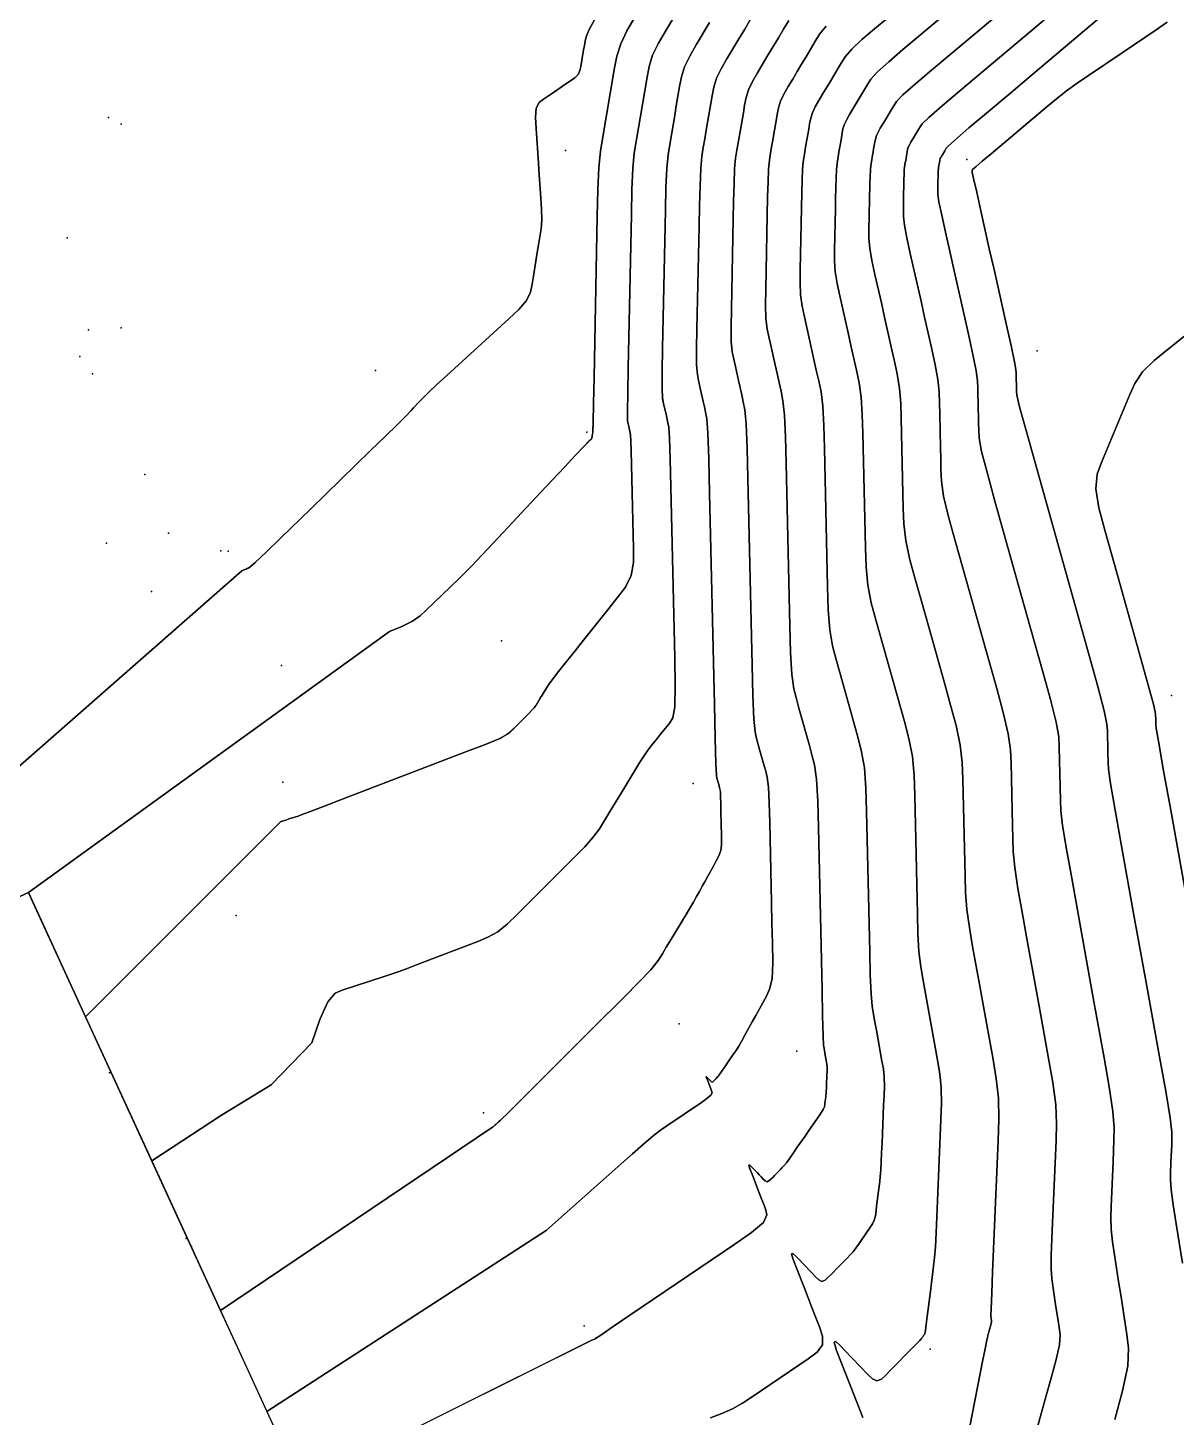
# Model space of a CAD drawing. Extents: x 4 to 139, y 4 to 137.
# Drawn here: x 32.77 to 51.58, y 50.38 to 73.13 of the extents above; entities that cross this region are included whole.
import ezdxf

# ---------------------------------------------------------------- set-up
doc = ezdxf.new("R2010")
doc.units = 0
for name, color, linetype in [('3D_PONTOS', 1, 'CONTINUOUS'), ('BOUNDARY', 7, 'CONTINUOUS'), ('TOPOGRAPHY', 7, 'CONTINUOUS')]:
    doc.layers.add(name, color=color, linetype=linetype)

msp = doc.modelspace()

# ---------------------------------------------------------------- linework, layer by layer
at = {"layer": '3D_PONTOS'}
for p in [(34.092, 71.662, 85.536), (34.296, 71.556, 85.578), (41.577, 71.122, 85.381), (48.15, 70.977, 79.475), (33.413, 69.695, 85.6), (33.762, 68.189, 85.77), (34.298, 68.217, 85.775), (49.305, 67.841, 79.131), (33.623, 67.75, 85.786), (33.828, 67.468, 85.771), (38.466, 67.523, 85.634), (41.925, 66.512, 84.983), (34.687, 65.816, 85.565), (35.072, 64.86, 85.626), (34.058, 64.696, 85.637), (35.929, 64.567, 85.581), (36.052, 64.565, 85.546), (34.794, 63.902, 85.643), (40.531, 63.097, 84.715), (36.925, 62.693, 84.982), (51.501, 62.198, 78.763), (36.945, 60.78, 84.567), (43.666, 60.758, 83.711), (36.184, 58.596, 84.253), (43.437, 56.822, 83.236), (45.367, 56.377, 82.703), (34.108, 56.02, 84.1), (40.231, 55.367, 83.517), (35.364, 53.308, 84.12), (35.449, 53.18, 84.094), (41.88, 51.88, 82.514), (47.551, 51.499, 81.38)]:
    msp.add_point(p, dxfattribs=at)
at = {"layer": 'BOUNDARY'}
msp.add_lwpolyline([(24.537, 31.059), (37.006, 38.812), (41.172, 40.72), (40.983, 41.132), (40.955, 41.193), (40.927, 41.255), (40.898, 41.316), (40.87, 41.378), (38.693, 46.112), (37.772, 48.117), (36.991, 49.814), (36.236, 51.456), (35.927, 52.129), (32.851, 58.818), (32.778, 58.976), (27.506, 56.552)], dxfattribs=at)
at = {"layer": 'TOPOGRAPHY'}
for points in [[(46.445, 50.378), (46.358, 50.6), (46.098, 51.267), (46.018, 51.477), (45.978, 51.611), (46.007, 51.62), (46.075, 51.554), (46.151, 51.476), (46.528, 51.082), (46.604, 51.01), (46.678, 50.976), (46.751, 51.005), (46.824, 51.072), (46.896, 51.145), (47.256, 51.512), (47.326, 51.583), (47.379, 51.638), (47.405, 51.666), (47.414, 51.679), (47.421, 51.688), (47.428, 51.698), (47.435, 51.708), (47.441, 51.718), (47.448, 51.728), (47.455, 51.738), (47.462, 51.753), (47.472, 51.8), (47.486, 51.9), (47.502, 52.032), (47.554, 52.443), (47.571, 52.58), (47.605, 52.855), (47.621, 52.998), (47.637, 53.172), (47.649, 53.401), (47.661, 53.661), (47.672, 53.927), (47.727, 55.258), (47.736, 55.522), (47.733, 55.774), (47.708, 56.006), (47.671, 56.226), (47.434, 57.534), (47.396, 57.757), (47.366, 58.006), (47.349, 58.299), (47.341, 58.62), (47.297, 60.568), (47.287, 60.891), (47.259, 61.202), (47.202, 61.493), (47.127, 61.772), (46.66, 63.438), (46.585, 63.717), (46.527, 64.005), (46.5, 64.307), (46.49, 64.618), (46.447, 66.494), (46.438, 66.802), (46.42, 67.082), (46.386, 67.317), (46.342, 67.525), (46.251, 67.932), (46.205, 68.135), (46.068, 68.745), (46.025, 68.947), (45.993, 69.14), (45.982, 69.319), (45.984, 69.489), (45.998, 70.166), (46.001, 70.335), (46.005, 70.504), (46.009, 70.669), (46.015, 70.81), (46.024, 70.909), (46.036, 70.984), (46.048, 71.055), (46.06, 71.126), (46.085, 71.267), (46.097, 71.338), (46.109, 71.409), (46.122, 71.48), (46.145, 71.554), (46.183, 71.633), (46.231, 71.714), (46.328, 71.878), (46.377, 71.96), (46.475, 72.123), (46.523, 72.205), (46.58, 72.292), (46.685, 72.409), (46.871, 72.577), (47.104, 72.776), (48.553, 73.996)], [(48.553, 73.996), (47.104, 72.776), (46.871, 72.577), (46.685, 72.409), (46.58, 72.292), (46.523, 72.205), (46.475, 72.123), (46.377, 71.96), (46.328, 71.878), (46.231, 71.714), (46.183, 71.633), (46.145, 71.554), (46.122, 71.48), (46.109, 71.409), (46.097, 71.338), (46.085, 71.267), (46.06, 71.126), (46.048, 71.055), (46.036, 70.984), (46.024, 70.909), (46.015, 70.81), (46.009, 70.669), (46.005, 70.504), (46.001, 70.335), (45.998, 70.166), (45.984, 69.489), (45.982, 69.319), (45.993, 69.14), (46.025, 68.947), (46.068, 68.745), (46.205, 68.135), (46.251, 67.932), (46.342, 67.525), (46.386, 67.317), (46.42, 67.082), (46.438, 66.802), (46.447, 66.494), (46.49, 64.618), (46.5, 64.307), (46.527, 64.005), (46.585, 63.717), (46.66, 63.438), (47.127, 61.772), (47.202, 61.493), (47.259, 61.202), (47.287, 60.891), (47.297, 60.568), (47.341, 58.62), (47.349, 58.299), (47.366, 58.006), (47.396, 57.757), (47.434, 57.534), (47.671, 56.226), (47.708, 56.006), (47.733, 55.774), (47.736, 55.522), (47.727, 55.258), (47.672, 53.927), (47.661, 53.661), (47.649, 53.401), (47.637, 53.172), (47.621, 52.998), (47.605, 52.855), (47.571, 52.58), (47.554, 52.443), (47.502, 52.032), (47.486, 51.9), (47.472, 51.8), (47.462, 51.753), (47.455, 51.738), (47.448, 51.728), (47.441, 51.718), (47.435, 51.708), (47.428, 51.698), (47.421, 51.688), (47.414, 51.679), (47.405, 51.666), (47.379, 51.638), (47.326, 51.583), (47.256, 51.512), (46.896, 51.145), (46.824, 51.072), (46.751, 51.005), (46.678, 50.976), (46.604, 51.01), (46.528, 51.082), (46.151, 51.476), (46.075, 51.554), (46.007, 51.62), (45.978, 51.611), (46.018, 51.477), (46.098, 51.267), (46.358, 50.6), (46.445, 50.378)], [(49.202, 73.811), (47.571, 72.437), (47.309, 72.215), (47.105, 72.035), (47, 71.925), (46.954, 71.856), (46.917, 71.795), (46.807, 71.61), (46.77, 71.548), (46.733, 71.487), (46.697, 71.425), (46.669, 71.366), (46.652, 71.311), (46.641, 71.257), (46.632, 71.204), (46.623, 71.15), (46.614, 71.097), (46.605, 71.044), (46.587, 70.937), (46.578, 70.88), (46.57, 70.806), (46.566, 70.7), (46.563, 70.575), (46.547, 69.811), (46.547, 69.68), (46.56, 69.522), (46.596, 69.32), (46.646, 69.092), (46.751, 68.627), (46.803, 68.394), (46.907, 67.93), (46.959, 67.697), (47.009, 67.464), (47.048, 67.228), (47.067, 66.985), (47.075, 66.739), (47.086, 66.246), (47.097, 65.753), (47.108, 65.26), (47.118, 65.009), (47.149, 64.735), (47.219, 64.422), (47.31, 64.086), (47.406, 63.745), (47.597, 63.065), (47.788, 62.384), (47.883, 62.043), (47.975, 61.706), (48.044, 61.388), (48.077, 61.1), (48.086, 60.832), (48.122, 59.24), (48.13, 58.972), (48.15, 58.694), (48.192, 58.398), (48.245, 58.092), (48.357, 57.474), (48.413, 57.166), (48.58, 56.24), (48.633, 55.929), (48.668, 55.606), (48.674, 55.262), (48.662, 54.906), (48.572, 52.759), (48.558, 52.415), (48.548, 52.159), (48.545, 52.048), (48.546, 52.023), (48.547, 52.014), (48.549, 52.004), (48.55, 51.994), (48.555, 51.965), (48.556, 51.955), (48.555, 51.941), (48.551, 51.92), (48.544, 51.896), (48.537, 51.871), (48.523, 51.821), (48.516, 51.796), (48.509, 51.771), (48.502, 51.746), (48.494, 51.714), (48.478, 51.642), (48.45, 51.502), (48.415, 51.323), (48.196, 50.205)], [(48.196, 50.205), (48.415, 51.323), (48.45, 51.502), (48.478, 51.642), (48.494, 51.714), (48.502, 51.746), (48.509, 51.771), (48.516, 51.796), (48.523, 51.821), (48.537, 51.871), (48.544, 51.896), (48.551, 51.92), (48.555, 51.941), (48.556, 51.955), (48.555, 51.965), (48.55, 51.994), (48.549, 52.004), (48.547, 52.014), (48.546, 52.023), (48.545, 52.048), (48.548, 52.159), (48.558, 52.415), (48.572, 52.759), (48.662, 54.906), (48.674, 55.262), (48.668, 55.606), (48.633, 55.929), (48.58, 56.24), (48.413, 57.166), (48.357, 57.474), (48.245, 58.092), (48.192, 58.398), (48.15, 58.694), (48.13, 58.972), (48.122, 59.24), (48.086, 60.832), (48.077, 61.1), (48.044, 61.388), (47.975, 61.706), (47.883, 62.043), (47.788, 62.384), (47.597, 63.065), (47.406, 63.745), (47.31, 64.086), (47.219, 64.422), (47.149, 64.735), (47.118, 65.009), (47.108, 65.26), (47.097, 65.753), (47.086, 66.246), (47.075, 66.739), (47.067, 66.985), (47.048, 67.228), (47.009, 67.464), (46.959, 67.697), (46.907, 67.93), (46.803, 68.394), (46.751, 68.627), (46.646, 69.092), (46.596, 69.32), (46.56, 69.522), (46.547, 69.68), (46.547, 69.811), (46.563, 70.575), (46.566, 70.7), (46.57, 70.806), (46.578, 70.88), (46.587, 70.937), (46.605, 71.044), (46.614, 71.097), (46.623, 71.15), (46.632, 71.204), (46.641, 71.257), (46.652, 71.311), (46.669, 71.366), (46.697, 71.425), (46.733, 71.487), (46.77, 71.548), (46.807, 71.61), (46.917, 71.795), (46.954, 71.856), (47, 71.925), (47.105, 72.035), (47.309, 72.215), (47.571, 72.437), (49.202, 73.811)], [(42.713, 73.307), (42.584, 73.085), (42.481, 72.871), (42.418, 72.669), (42.381, 72.474), (42.315, 72.088), (42.249, 71.701), (42.183, 71.315), (42.151, 71.111), (42.125, 70.846), (42.108, 70.478), (42.098, 70.048), (42.044, 67.405), (42.035, 66.983), (42.028, 66.667), (42.023, 66.511), (42.02, 66.489), (42.014, 66.453), (42.006, 66.406), (41.995, 66.395), (41.984, 66.385), (41.961, 66.364), (41.948, 66.351), (41.887, 66.287), (41.748, 66.139), (41.562, 65.94), (41.173, 65.526), (40.784, 65.112), (40.396, 64.698), (40.206, 64.496), (40.042, 64.324), (39.922, 64.202), (39.828, 64.111), (39.291, 63.589), (39.196, 63.502), (39.071, 63.416), (38.897, 63.331), (38.692, 63.246), (32.778, 58.976), (33.714, 56.94), (36.911, 60.134), (36.937, 60.142), (37.01, 60.166), (37.047, 60.178), (37.159, 60.214), (37.196, 60.226), (37.245, 60.243), (37.369, 60.289), (37.615, 60.383), (37.935, 60.505), (39.929, 61.27), (40.249, 61.394), (40.499, 61.498), (40.629, 61.569), (40.689, 61.62), (40.784, 61.715), (40.832, 61.762), (40.927, 61.857), (40.975, 61.905), (41.021, 61.952), (41.062, 61.998), (41.094, 62.041), (41.12, 62.082), (41.169, 62.164), (41.194, 62.205), (41.269, 62.329), (41.299, 62.375), (41.356, 62.455), (41.462, 62.59), (41.595, 62.757), (41.734, 62.931), (41.872, 63.104), (42.287, 63.623), (42.425, 63.797), (42.557, 63.972), (42.654, 64.162), (42.69, 64.375), (42.691, 64.602), (42.686, 64.831), (42.681, 65.061), (42.676, 65.29), (42.67, 65.52), (42.66, 65.979), (42.655, 66.2), (42.649, 66.37), (42.643, 66.457), (42.637, 66.494), (42.624, 66.55), (42.618, 66.578), (42.612, 66.607), (42.599, 66.663), (42.593, 66.707), (42.591, 66.85), (42.596, 67.155), (42.604, 67.559), (42.656, 70.077), (42.665, 70.486), (42.68, 70.835), (42.704, 71.082), (42.733, 71.268), (42.914, 72.322), (42.947, 72.499), (43.004, 72.683), (43.099, 72.878), (43.216, 73.079), (43.458, 73.485)], [(43.458, 73.485), (43.216, 73.079), (43.099, 72.878), (43.004, 72.683), (42.947, 72.499), (42.914, 72.322), (42.733, 71.268), (42.704, 71.082), (42.68, 70.835), (42.665, 70.486), (42.656, 70.077), (42.604, 67.559), (42.596, 67.155), (42.591, 66.85), (42.593, 66.707), (42.599, 66.663), (42.612, 66.607), (42.618, 66.578), (42.624, 66.55), (42.642, 66.47), (42.649, 66.37), (42.655, 66.2), (42.66, 65.979), (42.67, 65.52), (42.676, 65.29), (42.681, 65.061), (42.686, 64.831), (42.691, 64.602), (42.69, 64.375), (42.654, 64.162), (42.557, 63.972), (42.425, 63.797), (42.287, 63.623), (41.872, 63.104), (41.734, 62.931), (41.595, 62.757), (41.462, 62.59), (41.356, 62.455), (41.299, 62.375), (41.269, 62.329), (41.194, 62.205), (41.169, 62.164), (41.098, 62.047), (41.062, 61.998), (41.021, 61.952), (40.975, 61.905), (40.927, 61.857), (40.832, 61.762), (40.784, 61.715), (40.648, 61.579), (40.499, 61.498), (40.249, 61.394), (39.929, 61.27), (37.935, 60.505), (37.615, 60.383), (37.369, 60.289), (37.245, 60.243), (37.196, 60.226), (37.159, 60.214), (37.047, 60.178), (37.01, 60.166), (36.937, 60.142), (36.911, 60.134), (33.714, 56.94), (34.8, 54.578), (35.939, 55.329), (36.755, 55.825), (37.422, 56.512), (37.555, 56.892), (37.684, 57.183), (37.805, 57.324), (37.92, 57.376), (38.607, 57.599), (38.723, 57.637), (38.852, 57.681), (39.001, 57.736), (39.162, 57.798), (40.142, 58.174), (40.305, 58.24), (40.467, 58.331), (40.627, 58.461), (40.785, 58.615), (41.102, 58.931), (41.419, 59.247), (41.736, 59.563), (41.891, 59.72), (42.027, 59.872), (42.132, 60.015), (42.218, 60.152), (42.3, 60.289), (42.549, 60.7), (42.631, 60.836), (42.714, 60.973), (42.795, 61.107), (42.869, 61.222), (42.929, 61.307), (42.981, 61.374), (43.082, 61.501), (43.133, 61.564), (43.234, 61.691), (43.285, 61.754), (43.333, 61.834), (43.366, 62.016), (43.373, 62.365), (43.365, 62.815), (43.301, 65.617), (43.291, 66.067), (43.279, 66.414), (43.267, 66.591), (43.254, 66.666), (43.229, 66.78), (43.203, 66.895), (43.19, 66.953), (43.166, 67.059), (43.158, 67.231), (43.16, 67.516), (43.167, 67.88), (43.214, 70.148), (43.222, 70.517), (43.236, 70.831), (43.257, 71.053), (43.284, 71.22), (43.365, 71.695), (43.392, 71.853), (43.419, 72.012), (43.446, 72.17), (43.477, 72.329), (43.528, 72.494), (43.613, 72.67), (43.718, 72.852), (43.936, 73.217)], [(49.049, 49.296), (49.374, 50.461), (49.456, 50.752), (49.537, 51.043), (49.614, 51.327), (49.667, 51.566), (49.678, 51.731), (49.664, 51.852), (49.646, 51.965), (49.611, 52.191), (49.575, 52.418), (49.557, 52.531), (49.541, 52.651), (49.531, 52.81), (49.534, 53.034), (49.544, 53.297), (49.555, 53.567), (49.612, 54.915), (49.619, 55.191), (49.606, 55.498), (49.558, 55.86), (49.49, 56.253), (49.418, 56.653), (49.345, 57.052), (49.129, 58.25), (49.057, 58.649), (48.987, 59.04), (48.935, 59.383), (48.91, 59.646), (48.903, 59.86), (48.898, 60.066), (48.875, 61.096), (48.866, 61.31), (48.83, 61.574), (48.748, 61.92), (48.64, 62.315), (48.527, 62.718), (47.961, 64.733), (47.853, 65.127), (47.771, 65.465), (47.735, 65.711), (47.727, 65.901), (47.723, 66.081), (47.719, 66.262), (47.706, 66.804), (47.702, 66.985), (47.696, 67.169), (47.676, 67.373), (47.633, 67.611), (47.577, 67.869), (47.459, 68.392), (47.401, 68.654), (47.224, 69.439), (47.168, 69.693), (47.127, 69.903), (47.111, 70.04), (47.111, 70.133), (47.112, 70.219), (47.114, 70.304), (47.116, 70.39), (47.119, 70.561), (47.121, 70.647), (47.123, 70.73), (47.126, 70.801), (47.131, 70.852), (47.137, 70.89), (47.143, 70.925), (47.149, 70.961), (47.155, 70.997), (47.174, 71.105), (47.181, 71.141), (47.192, 71.178), (47.212, 71.218), (47.236, 71.259), (47.31, 71.383), (47.359, 71.466), (47.384, 71.508), (47.42, 71.558), (47.526, 71.661), (47.747, 71.854), (48.037, 72.099), (49.85, 73.626)], [(49.85, 73.626), (48.037, 72.099), (47.747, 71.854), (47.526, 71.661), (47.42, 71.558), (47.384, 71.508), (47.359, 71.466), (47.31, 71.383), (47.236, 71.259), (47.212, 71.218), (47.192, 71.178), (47.181, 71.141), (47.174, 71.105), (47.155, 70.997), (47.149, 70.961), (47.143, 70.925), (47.137, 70.89), (47.131, 70.852), (47.126, 70.801), (47.123, 70.73), (47.121, 70.647), (47.119, 70.561), (47.116, 70.39), (47.114, 70.304), (47.112, 70.219), (47.111, 70.133), (47.111, 70.04), (47.127, 69.903), (47.168, 69.693), (47.224, 69.439), (47.401, 68.654), (47.459, 68.392), (47.577, 67.869), (47.633, 67.611), (47.676, 67.373), (47.696, 67.169), (47.702, 66.985), (47.706, 66.804), (47.719, 66.262), (47.723, 66.081), (47.727, 65.901), (47.735, 65.711), (47.771, 65.465), (47.853, 65.127), (47.961, 64.733), (48.527, 62.718), (48.64, 62.315), (48.748, 61.92), (48.83, 61.574), (48.866, 61.31), (48.875, 61.096), (48.898, 60.066), (48.903, 59.86), (48.91, 59.646), (48.935, 59.383), (48.987, 59.04), (49.057, 58.649), (49.129, 58.25), (49.345, 57.052), (49.418, 56.653), (49.49, 56.253), (49.558, 55.86), (49.606, 55.498), (49.619, 55.191), (49.612, 54.915), (49.555, 53.567), (49.544, 53.297), (49.534, 53.034), (49.531, 52.81), (49.541, 52.651), (49.557, 52.531), (49.575, 52.418), (49.611, 52.191), (49.646, 51.965), (49.664, 51.852), (49.678, 51.731), (49.667, 51.566), (49.614, 51.327), (49.537, 51.043), (49.456, 50.752), (49.374, 50.461), (49.049, 49.296)], [(42.049, 73.261), (41.958, 73.094), (41.914, 72.985), (41.897, 72.911), (41.886, 72.842), (41.874, 72.774), (41.85, 72.637), (41.827, 72.5), (41.813, 72.432), (41.783, 72.369), (41.727, 72.314), (41.656, 72.263), (41.582, 72.213), (41.435, 72.113), (41.361, 72.063), (41.214, 71.963), (41.144, 71.907), (41.096, 71.816), (41.084, 71.667), (41.094, 71.484), (41.134, 70.916), (41.147, 70.726), (41.174, 70.347), (41.186, 70.16), (41.189, 69.989), (41.178, 69.842), (41.158, 69.71), (41.137, 69.58), (41.115, 69.451), (41.051, 69.063), (41.03, 68.934), (41.003, 68.803), (40.938, 68.666), (40.812, 68.519), (40.649, 68.366), (39.633, 67.439), (39.469, 67.289), (39.337, 67.167), (39.259, 67.091), (39.212, 67.042), (39.171, 66.999), (39.089, 66.911), (39.048, 66.867), (38.966, 66.78), (38.916, 66.728), (38.815, 66.627), (38.628, 66.445), (38.39, 66.214), (37.65, 65.495), (37.403, 65.256), (36.91, 64.777), (36.673, 64.548), (36.493, 64.376), (36.408, 64.301), (36.381, 64.284), (36.363, 64.277), (36.346, 64.27), (36.328, 64.263), (36.31, 64.256), (36.275, 64.241), (27.506, 56.552), (32.778, 58.976), (38.692, 63.246), (38.897, 63.331), (39.071, 63.416), (39.196, 63.502), (39.291, 63.589), (39.828, 64.111), (39.922, 64.202), (40.042, 64.324), (40.206, 64.496), (40.396, 64.698), (40.784, 65.112), (41.173, 65.526), (41.562, 65.94), (41.748, 66.139), (41.887, 66.287), (41.957, 66.36), (41.967, 66.369), (41.972, 66.374), (41.995, 66.395), (42, 66.4), (42.005, 66.407), (42.008, 66.417), (42.01, 66.429), (42.012, 66.441), (42.014, 66.453), (42.022, 66.501), (42.024, 66.531), (42.028, 66.667), (42.035, 66.983), (42.044, 67.405), (42.098, 70.048), (42.108, 70.478), (42.125, 70.846), (42.151, 71.111), (42.183, 71.315), (42.249, 71.701), (42.315, 72.088), (42.381, 72.474), (42.418, 72.669), (42.481, 72.871), (42.584, 73.085), (42.713, 73.307)], [(27.506, 56.552), (36.275, 64.241), (36.293, 64.249), (36.31, 64.256), (36.328, 64.263), (36.346, 64.27), (36.381, 64.284), (36.408, 64.301), (36.493, 64.376), (36.673, 64.548), (36.91, 64.777), (37.403, 65.256), (37.65, 65.495), (38.39, 66.214), (38.628, 66.445), (38.815, 66.627), (38.916, 66.728), (38.966, 66.78), (39.048, 66.867), (39.089, 66.911), (39.171, 66.999), (39.212, 67.042), (39.259, 67.091), (39.337, 67.167), (39.469, 67.289), (39.633, 67.439), (40.649, 68.366), (40.812, 68.519), (40.938, 68.666), (41.003, 68.803), (41.03, 68.934), (41.051, 69.063), (41.115, 69.451), (41.137, 69.58), (41.158, 69.71), (41.178, 69.842), (41.189, 69.989), (41.186, 70.16), (41.174, 70.347), (41.147, 70.726), (41.134, 70.916), (41.094, 71.484), (41.084, 71.667), (41.096, 71.816), (41.144, 71.907), (41.214, 71.963), (41.361, 72.063), (41.435, 72.113), (41.582, 72.213), (41.656, 72.263), (41.727, 72.314), (41.783, 72.369), (41.813, 72.432), (41.827, 72.5), (41.85, 72.637), (41.874, 72.774), (41.886, 72.842), (41.897, 72.911), (41.914, 72.985), (41.958, 73.094), (42.049, 73.261)], [(43.936, 73.217), (43.718, 72.852), (43.613, 72.67), (43.528, 72.494), (43.477, 72.329), (43.446, 72.17), (43.419, 72.012), (43.392, 71.853), (43.365, 71.695), (43.284, 71.22), (43.257, 71.053), (43.236, 70.831), (43.222, 70.517), (43.214, 70.148), (43.167, 67.88), (43.16, 67.516), (43.158, 67.231), (43.165, 67.081), (43.177, 67.01), (43.19, 66.953), (43.203, 66.895), (43.229, 66.78), (43.254, 66.666), (43.267, 66.591), (43.279, 66.414), (43.291, 66.067), (43.301, 65.617), (43.365, 62.815), (43.373, 62.365), (43.366, 62.016), (43.333, 61.834), (43.285, 61.754), (43.234, 61.691), (43.133, 61.564), (43.082, 61.501), (42.981, 61.374), (42.929, 61.307), (42.869, 61.222), (42.795, 61.107), (42.714, 60.973), (42.631, 60.836), (42.549, 60.7), (42.3, 60.289), (42.218, 60.152), (42.132, 60.015), (42.027, 59.872), (41.891, 59.72), (41.736, 59.563), (41.419, 59.247), (41.102, 58.931), (40.785, 58.615), (40.627, 58.461), (40.467, 58.331), (40.305, 58.24), (40.142, 58.174), (39.162, 57.798), (39.001, 57.736), (38.852, 57.681), (38.723, 57.637), (38.607, 57.599), (37.92, 57.376), (37.805, 57.324), (37.684, 57.183), (37.555, 56.892), (37.422, 56.512), (36.755, 55.825), (35.939, 55.329), (34.8, 54.578), (35.927, 52.129), (40.381, 55.129), (40.393, 55.139), (40.425, 55.168), (40.442, 55.183), (40.475, 55.212), (40.508, 55.241), (40.535, 55.266), (40.619, 55.349), (40.801, 55.529), (41.04, 55.768), (41.539, 56.266), (42.037, 56.763), (42.536, 57.26), (42.778, 57.503), (42.973, 57.71), (43.092, 57.859), (43.164, 57.971), (43.228, 58.078), (43.293, 58.185), (43.551, 58.612), (43.615, 58.718), (43.674, 58.817), (43.725, 58.908), (43.772, 58.992), (43.817, 59.075), (43.863, 59.158), (43.909, 59.241), (44, 59.407), (44.046, 59.49), (44.09, 59.574), (44.122, 59.662), (44.133, 59.755), (44.133, 59.852), (44.131, 59.95), (44.129, 60.048), (44.122, 60.342), (44.12, 60.439), (44.118, 60.534), (44.114, 60.611), (44.108, 60.659), (44.101, 60.688), (44.093, 60.715), (44.086, 60.741), (44.071, 60.794), (44.056, 60.847), (44.049, 60.897), (44.039, 61.083), (44.028, 61.499), (44.015, 62.053), (43.937, 65.512), (43.924, 66.068), (43.909, 66.501), (43.891, 66.731), (43.872, 66.838), (43.852, 66.924), (43.833, 67.011), (43.794, 67.184), (43.755, 67.357), (43.737, 67.454), (43.725, 67.613), (43.725, 67.877), (43.73, 68.202), (43.765, 69.883), (43.772, 70.219), (43.78, 70.547), (43.792, 70.826), (43.811, 71.024), (43.834, 71.173), (43.858, 71.314), (43.882, 71.455), (43.979, 72.018), (44.006, 72.159), (44.051, 72.306), (44.127, 72.463), (44.221, 72.624), (44.415, 72.95), (44.512, 73.112), (44.609, 73.275)], [(44.609, 73.275), (44.512, 73.112), (44.415, 72.95), (44.221, 72.624), (44.127, 72.463), (44.051, 72.306), (44.006, 72.159), (43.979, 72.018), (43.882, 71.455), (43.858, 71.314), (43.834, 71.173), (43.811, 71.024), (43.792, 70.826), (43.78, 70.547), (43.772, 70.219), (43.765, 69.883), (43.73, 68.202), (43.725, 67.877), (43.725, 67.613), (43.737, 67.454), (43.755, 67.357), (43.794, 67.184), (43.833, 67.011), (43.852, 66.924), (43.872, 66.838), (43.891, 66.731), (43.909, 66.501), (43.924, 66.068), (43.937, 65.512), (44.015, 62.053), (44.028, 61.499), (44.039, 61.083), (44.049, 60.897), (44.056, 60.847), (44.071, 60.794), (44.086, 60.741), (44.093, 60.715), (44.107, 60.665), (44.114, 60.611), (44.118, 60.534), (44.12, 60.439), (44.122, 60.342), (44.129, 60.048), (44.131, 59.95), (44.133, 59.852), (44.133, 59.755), (44.122, 59.662), (44.09, 59.574), (44.046, 59.49), (44, 59.407), (43.909, 59.241), (43.863, 59.158), (43.817, 59.075), (43.772, 58.992), (43.725, 58.908), (43.674, 58.817), (43.615, 58.718), (43.551, 58.612), (43.293, 58.185), (43.228, 58.078), (43.164, 57.971), (43.092, 57.859), (42.973, 57.71), (42.778, 57.503), (42.536, 57.26), (42.037, 56.763), (41.539, 56.266), (41.04, 55.768), (40.801, 55.529), (40.619, 55.349), (40.535, 55.266), (40.508, 55.241), (40.492, 55.227), (40.475, 55.212), (40.442, 55.183), (40.425, 55.168), (40.393, 55.139), (40.381, 55.129), (35.927, 52.129), (36.687, 50.475), (41.259, 53.44), (42.49, 54.531), (42.675, 54.695), (42.856, 54.855), (43.014, 54.989), (43.135, 55.083), (43.234, 55.151), (43.804, 55.537), (43.894, 55.6), (43.958, 55.655), (43.977, 55.695), (43.97, 55.726), (43.958, 55.757), (43.947, 55.787), (43.923, 55.847), (43.911, 55.877), (43.889, 55.934), (43.881, 55.961), (43.896, 55.947), (43.917, 55.925), (43.958, 55.883), (43.968, 55.873), (43.978, 55.868), (43.988, 55.872), (43.998, 55.881), (44.027, 55.911), (44.057, 55.941), (44.068, 55.953), (44.084, 55.974), (44.111, 56.01), (44.143, 56.057), (44.176, 56.105), (44.209, 56.153), (44.275, 56.249), (44.308, 56.297), (44.341, 56.345), (44.376, 56.395), (44.416, 56.46), (44.466, 56.547), (44.522, 56.649), (44.637, 56.858), (44.694, 56.962), (44.867, 57.275), (44.921, 57.389), (44.96, 57.559), (44.971, 57.823), (44.967, 58.143), (44.959, 58.473), (44.952, 58.802), (44.922, 60.121), (44.914, 60.441), (44.901, 60.701), (44.882, 60.86), (44.857, 60.959), (44.832, 61.048), (44.757, 61.316), (44.707, 61.495), (44.683, 61.602), (44.661, 61.814), (44.646, 62.201), (44.634, 62.694), (44.564, 65.757), (44.552, 66.251), (44.536, 66.647), (44.515, 66.877), (44.489, 67.01), (44.463, 67.125), (44.437, 67.241), (44.411, 67.357), (44.36, 67.588), (44.334, 67.704), (44.309, 67.827), (44.292, 67.995), (44.289, 68.237), (44.294, 68.524), (44.33, 70.291), (44.337, 70.578), (44.347, 70.822), (44.364, 70.995), (44.385, 71.126), (44.406, 71.249), (44.448, 71.496), (44.49, 71.742), (44.511, 71.866), (44.535, 71.99), (44.575, 72.118), (44.641, 72.255), (44.723, 72.397), (44.893, 72.682), (45.063, 72.966), (45.148, 73.109), (45.233, 73.251)], [(43.952, 50.372), (44.137, 50.442), (44.314, 50.52), (44.477, 50.614), (44.632, 50.716), (44.939, 50.924), (45.092, 51.028), (45.552, 51.34), (45.697, 51.446), (45.787, 51.566), (45.788, 51.708), (45.736, 51.864), (45.674, 52.023), (45.612, 52.181), (45.489, 52.497), (45.365, 52.814), (45.308, 52.963), (45.28, 53.059), (45.3, 53.065), (45.349, 53.018), (45.403, 52.962), (45.457, 52.906), (45.618, 52.738), (45.672, 52.682), (45.725, 52.631), (45.778, 52.606), (45.83, 52.627), (45.882, 52.675), (45.933, 52.727), (46.036, 52.832), (46.19, 52.988), (46.241, 53.041), (46.287, 53.092), (46.327, 53.144), (46.363, 53.195), (46.398, 53.245), (46.573, 53.499), (46.607, 53.551), (46.635, 53.611), (46.652, 53.682), (46.663, 53.761), (46.673, 53.841), (46.683, 53.921), (46.703, 54.082), (46.723, 54.242), (46.732, 54.326), (46.741, 54.428), (46.749, 54.561), (46.755, 54.714), (46.762, 54.869), (46.768, 55.024), (46.788, 55.491), (46.794, 55.646), (46.8, 55.801), (46.797, 55.948), (46.783, 56.084), (46.761, 56.212), (46.669, 56.722), (46.646, 56.849), (46.623, 56.977), (46.601, 57.115), (46.582, 57.317), (46.569, 57.626), (46.56, 57.999), (46.508, 60.304), (46.497, 60.681), (46.474, 61.015), (46.428, 61.279), (46.37, 61.501), (46.31, 61.716), (46.25, 61.931), (46.069, 62.575), (46.009, 62.79), (45.951, 63.012), (45.905, 63.274), (45.882, 63.605), (45.871, 63.977), (45.82, 66.248), (45.81, 66.618), (45.792, 66.937), (45.762, 67.171), (45.724, 67.353), (45.685, 67.527), (45.607, 67.876), (45.568, 68.05), (45.529, 68.224), (45.49, 68.398), (45.453, 68.573), (45.426, 68.758), (45.418, 68.958), (45.421, 69.168), (45.447, 70.433), (45.451, 70.639), (45.459, 70.814), (45.471, 70.938), (45.486, 71.031), (45.516, 71.208), (45.531, 71.296), (45.546, 71.385), (45.561, 71.473), (45.576, 71.561), (45.593, 71.65), (45.622, 71.742), (45.669, 71.84), (45.728, 71.942), (45.789, 72.044), (45.911, 72.248), (45.972, 72.35), (46.093, 72.554), (46.16, 72.659), (46.265, 72.783), (46.432, 72.939), (46.637, 73.114), (46.849, 73.292)], [(46.849, 73.292), (46.637, 73.114), (46.432, 72.939), (46.265, 72.783), (46.16, 72.659), (46.093, 72.554), (45.972, 72.35), (45.911, 72.248), (45.789, 72.044), (45.728, 71.942), (45.669, 71.84), (45.622, 71.742), (45.593, 71.65), (45.576, 71.561), (45.561, 71.473), (45.546, 71.385), (45.531, 71.296), (45.516, 71.208), (45.486, 71.031), (45.471, 70.938), (45.459, 70.814), (45.451, 70.639), (45.447, 70.433), (45.421, 69.168), (45.418, 68.958), (45.426, 68.758), (45.453, 68.573), (45.49, 68.398), (45.529, 68.224), (45.568, 68.05), (45.607, 67.876), (45.685, 67.527), (45.724, 67.353), (45.762, 67.171), (45.792, 66.937), (45.81, 66.618), (45.82, 66.248), (45.871, 63.977), (45.882, 63.605), (45.905, 63.274), (45.951, 63.012), (46.009, 62.79), (46.069, 62.575), (46.25, 61.931), (46.31, 61.716), (46.37, 61.501), (46.428, 61.279), (46.474, 61.015), (46.497, 60.681), (46.508, 60.304), (46.56, 57.999), (46.569, 57.626), (46.582, 57.317), (46.601, 57.115), (46.623, 56.977), (46.646, 56.849), (46.669, 56.722), (46.761, 56.212), (46.783, 56.084), (46.797, 55.948), (46.8, 55.801), (46.794, 55.646), (46.788, 55.491), (46.768, 55.024), (46.762, 54.869), (46.755, 54.714), (46.749, 54.561), (46.741, 54.428), (46.732, 54.326), (46.723, 54.242), (46.703, 54.082), (46.683, 53.921), (46.673, 53.841), (46.663, 53.761), (46.652, 53.682), (46.635, 53.611), (46.607, 53.551), (46.573, 53.499), (46.398, 53.245), (46.363, 53.195), (46.327, 53.144), (46.287, 53.092), (46.241, 53.041), (46.19, 52.988), (46.036, 52.832), (45.933, 52.727), (45.882, 52.675), (45.83, 52.627), (45.778, 52.606), (45.725, 52.631), (45.672, 52.682), (45.618, 52.738), (45.457, 52.906), (45.403, 52.962), (45.349, 53.018), (45.3, 53.065), (45.28, 53.059), (45.308, 52.963), (45.365, 52.814), (45.489, 52.497), (45.612, 52.181), (45.674, 52.023), (45.736, 51.864), (45.788, 51.708), (45.787, 51.566), (45.697, 51.446), (45.552, 51.34), (45.092, 51.028), (44.939, 50.924), (44.632, 50.716), (44.477, 50.614), (44.314, 50.52), (44.137, 50.442), (43.952, 50.372)], [(50.573, 50.344), (50.701, 50.813), (50.786, 51.217), (50.801, 51.511), (50.774, 51.738), (50.671, 52.388), (50.637, 52.605), (50.569, 53.039), (50.537, 53.254), (50.515, 53.46), (50.51, 53.652), (50.516, 53.835), (50.531, 54.198), (50.546, 54.561), (50.554, 54.743), (50.561, 54.924), (50.565, 55.119), (50.544, 55.39), (50.484, 55.79), (50.399, 56.267), (50.222, 57.247), (50.045, 58.227), (49.956, 58.717), (49.868, 59.206), (49.783, 59.682), (49.719, 60.072), (49.691, 60.319), (49.684, 60.48), (49.664, 61.36), (49.656, 61.52), (49.615, 61.76), (49.522, 62.133), (49.396, 62.586), (49.135, 63.517), (48.873, 64.449), (48.612, 65.381), (48.487, 65.832), (48.393, 66.196), (48.353, 66.413), (48.345, 66.542), (48.343, 66.657), (48.34, 66.771), (48.338, 66.886), (48.335, 67.001), (48.332, 67.115), (48.33, 67.23), (48.325, 67.352), (48.304, 67.518), (48.257, 67.758), (48.194, 68.041), (48.129, 68.332), (47.933, 69.204), (47.868, 69.495), (47.803, 69.786), (47.74, 70.066), (47.694, 70.285), (47.676, 70.401), (47.674, 70.455), (47.675, 70.499), (47.678, 70.63), (47.679, 70.674), (47.679, 70.718), (47.68, 70.761), (47.682, 70.797), (47.684, 70.823), (47.688, 70.842), (47.694, 70.879), (47.697, 70.897), (47.703, 70.934), (47.706, 70.953), (47.71, 70.971), (47.716, 70.99), (47.726, 71.011), (47.738, 71.032), (47.751, 71.053), (47.789, 71.117), (47.801, 71.138), (47.814, 71.159), (47.84, 71.191), (47.946, 71.288), (48.185, 71.492), (48.504, 71.761), (48.836, 72.041), (49.169, 72.321), (50.498, 73.441)], [(50.498, 73.441), (49.169, 72.321), (48.836, 72.041), (48.504, 71.761), (48.185, 71.492), (47.946, 71.288), (47.84, 71.191), (47.814, 71.159), (47.801, 71.138), (47.789, 71.117), (47.751, 71.053), (47.738, 71.032), (47.726, 71.011), (47.716, 70.99), (47.71, 70.971), (47.706, 70.953), (47.703, 70.934), (47.697, 70.897), (47.694, 70.879), (47.688, 70.842), (47.684, 70.823), (47.682, 70.797), (47.68, 70.761), (47.679, 70.718), (47.679, 70.674), (47.678, 70.63), (47.675, 70.499), (47.674, 70.455), (47.676, 70.401), (47.694, 70.285), (47.74, 70.066), (47.803, 69.786), (47.868, 69.495), (47.933, 69.204), (48.129, 68.332), (48.194, 68.041), (48.257, 67.758), (48.304, 67.518), (48.325, 67.352), (48.33, 67.23), (48.332, 67.115), (48.335, 67.001), (48.338, 66.886), (48.34, 66.771), (48.343, 66.657), (48.345, 66.542), (48.353, 66.413), (48.393, 66.196), (48.487, 65.832), (48.612, 65.381), (48.873, 64.449), (49.135, 63.517), (49.396, 62.586), (49.522, 62.133), (49.615, 61.76), (49.656, 61.52), (49.664, 61.36), (49.684, 60.48), (49.691, 60.319), (49.719, 60.072), (49.783, 59.682), (49.868, 59.206), (49.956, 58.717), (50.045, 58.227), (50.222, 57.247), (50.399, 56.267), (50.484, 55.79), (50.544, 55.39), (50.565, 55.119), (50.561, 54.924), (50.554, 54.743), (50.546, 54.561), (50.531, 54.198), (50.516, 53.835), (50.51, 53.652), (50.515, 53.46), (50.537, 53.254), (50.569, 53.039), (50.637, 52.605), (50.671, 52.388), (50.774, 51.738), (50.801, 51.511), (50.786, 51.217), (50.701, 50.813), (50.573, 50.344)], [(45.233, 73.251), (45.148, 73.109), (45.063, 72.966), (44.893, 72.682), (44.723, 72.397), (44.641, 72.255), (44.575, 72.118), (44.535, 71.99), (44.511, 71.866), (44.49, 71.742), (44.448, 71.496), (44.406, 71.249), (44.385, 71.126), (44.364, 70.995), (44.347, 70.822), (44.337, 70.578), (44.33, 70.291), (44.294, 68.524), (44.289, 68.237), (44.292, 67.995), (44.309, 67.827), (44.334, 67.704), (44.36, 67.588), (44.411, 67.357), (44.437, 67.241), (44.463, 67.125), (44.489, 67.01), (44.515, 66.877), (44.536, 66.647), (44.552, 66.251), (44.564, 65.757), (44.634, 62.694), (44.646, 62.201), (44.661, 61.814), (44.683, 61.602), (44.707, 61.495), (44.757, 61.316), (44.832, 61.048), (44.857, 60.959), (44.882, 60.86), (44.901, 60.701), (44.914, 60.441), (44.922, 60.121), (44.952, 58.802), (44.959, 58.473), (44.967, 58.143), (44.971, 57.823), (44.96, 57.559), (44.921, 57.389), (44.867, 57.275), (44.694, 56.962), (44.637, 56.858), (44.522, 56.649), (44.466, 56.547), (44.416, 56.46), (44.376, 56.395), (44.341, 56.345), (44.308, 56.297), (44.275, 56.249), (44.209, 56.153), (44.176, 56.105), (44.143, 56.057), (44.111, 56.01), (44.074, 55.96), (44.057, 55.941), (44.047, 55.931), (44.027, 55.911), (44.008, 55.891), (43.983, 55.866), (43.968, 55.873), (43.958, 55.883), (43.948, 55.893), (43.937, 55.904), (43.927, 55.915), (43.917, 55.925), (43.896, 55.947), (43.887, 55.956), (43.883, 55.954), (43.889, 55.936), (43.899, 55.908), (43.911, 55.877), (43.923, 55.847), (43.947, 55.787), (43.958, 55.757), (43.97, 55.726), (43.977, 55.695), (43.958, 55.655), (43.894, 55.6), (43.804, 55.537), (43.234, 55.151), (43.135, 55.083), (43.014, 54.989), (42.856, 54.855), (42.675, 54.695), (42.49, 54.531), (41.259, 53.44), (36.687, 50.475), (37.241, 49.27), (42.013, 51.647), (42.018, 51.649), (42.023, 51.65), (42.049, 51.66), (42.066, 51.67), (42.153, 51.728), (42.357, 51.866), (42.632, 52.052), (44.353, 53.218), (44.626, 53.408), (44.819, 53.573), (44.876, 53.697), (44.853, 53.795), (44.816, 53.89), (44.779, 53.984), (44.706, 54.172), (44.632, 54.361), (44.598, 54.45), (44.582, 54.507), (44.594, 54.511), (44.623, 54.483), (44.655, 54.449), (44.687, 54.416), (44.719, 54.383), (44.751, 54.349), (44.783, 54.316), (44.815, 54.282), (44.847, 54.252), (44.878, 54.237), (44.909, 54.25), (44.94, 54.278), (44.971, 54.309), (45.001, 54.34), (45.032, 54.371), (45.062, 54.402), (45.093, 54.434), (45.123, 54.465), (45.155, 54.498), (45.195, 54.547), (45.249, 54.621), (45.311, 54.71), (45.374, 54.802), (45.501, 54.986), (45.564, 55.077), (45.628, 55.169), (45.691, 55.261), (45.752, 55.35), (45.797, 55.421), (45.818, 55.465), (45.823, 55.491), (45.826, 55.514), (45.832, 55.56), (45.835, 55.583), (45.841, 55.63), (45.843, 55.654), (45.846, 55.683), (45.848, 55.722), (45.85, 55.766), (45.852, 55.811), (45.854, 55.855), (45.858, 55.945), (45.859, 55.99), (45.861, 56.035), (45.863, 56.08), (45.862, 56.122), (45.858, 56.161), (45.852, 56.198), (45.832, 56.309), (45.825, 56.346), (45.819, 56.382), (45.812, 56.419), (45.805, 56.473), (45.797, 56.628), (45.788, 56.953), (45.779, 57.379), (45.719, 60.04), (45.708, 60.471), (45.688, 60.829), (45.655, 61.066), (45.614, 61.23), (45.571, 61.382), (45.486, 61.686), (45.443, 61.838), (45.401, 61.99), (45.358, 62.143), (45.317, 62.307), (45.283, 62.544), (45.264, 62.903), (45.252, 63.336), (45.192, 66.003), (45.181, 66.435), (45.164, 66.792), (45.138, 67.024), (45.107, 67.181), (45.074, 67.326), (45.042, 67.471), (45.009, 67.616), (44.977, 67.761), (44.944, 67.906), (44.912, 68.051), (44.881, 68.2), (44.859, 68.377), (44.854, 68.598), (44.857, 68.846), (44.888, 70.362), (44.894, 70.608), (44.903, 70.818), (44.918, 70.967), (44.935, 71.079), (44.953, 71.184), (44.971, 71.29), (44.989, 71.396), (45.026, 71.608), (45.044, 71.713), (45.064, 71.82), (45.098, 71.93), (45.155, 72.048), (45.226, 72.169), (45.299, 72.292), (45.371, 72.414), (45.444, 72.536), (45.517, 72.658), (45.663, 72.903), (45.74, 73.026), (45.845, 73.157)], [(45.845, 73.157), (45.74, 73.026), (45.663, 72.903), (45.517, 72.658), (45.444, 72.536), (45.371, 72.414), (45.299, 72.292), (45.226, 72.169), (45.155, 72.048), (45.098, 71.93), (45.064, 71.82), (45.044, 71.713), (45.026, 71.608), (44.989, 71.396), (44.971, 71.29), (44.953, 71.184), (44.935, 71.079), (44.918, 70.967), (44.903, 70.818), (44.894, 70.608), (44.888, 70.362), (44.857, 68.846), (44.854, 68.598), (44.859, 68.377), (44.881, 68.2), (44.912, 68.051), (44.944, 67.906), (44.977, 67.761), (45.009, 67.616), (45.042, 67.471), (45.074, 67.326), (45.107, 67.181), (45.138, 67.024), (45.164, 66.792), (45.181, 66.435), (45.192, 66.003), (45.252, 63.336), (45.264, 62.903), (45.283, 62.544), (45.317, 62.307), (45.358, 62.143), (45.401, 61.99), (45.443, 61.838), (45.486, 61.686), (45.571, 61.382), (45.614, 61.23), (45.655, 61.066), (45.688, 60.829), (45.708, 60.471), (45.719, 60.04), (45.779, 57.379), (45.788, 56.953), (45.797, 56.628), (45.805, 56.473), (45.812, 56.419), (45.819, 56.382), (45.825, 56.346), (45.832, 56.309), (45.852, 56.198), (45.858, 56.161), (45.862, 56.122), (45.863, 56.08), (45.861, 56.035), (45.859, 55.99), (45.858, 55.945), (45.854, 55.855), (45.852, 55.811), (45.85, 55.766), (45.848, 55.722), (45.846, 55.683), (45.843, 55.654), (45.841, 55.63), (45.838, 55.606), (45.835, 55.583), (45.832, 55.56), (45.826, 55.514), (45.821, 55.471), (45.797, 55.421), (45.752, 55.35), (45.691, 55.261), (45.628, 55.169), (45.564, 55.077), (45.501, 54.986), (45.374, 54.802), (45.311, 54.71), (45.249, 54.621), (45.195, 54.547), (45.155, 54.498), (45.123, 54.465), (45.093, 54.434), (45.062, 54.402), (45.032, 54.371), (45.001, 54.34), (44.971, 54.309), (44.94, 54.278), (44.909, 54.25), (44.878, 54.237), (44.847, 54.252), (44.815, 54.282), (44.783, 54.316), (44.751, 54.349), (44.719, 54.383), (44.687, 54.416), (44.655, 54.449), (44.623, 54.483), (44.594, 54.511), (44.582, 54.507), (44.598, 54.45), (44.632, 54.361), (44.706, 54.172), (44.779, 53.984), (44.816, 53.89), (44.853, 53.795), (44.876, 53.697), (44.819, 53.573), (44.626, 53.408), (44.353, 53.218), (42.632, 52.052), (42.357, 51.866), (42.153, 51.728), (42.053, 51.661), (42.039, 51.656), (42.023, 51.65), (37.241, 49.27)], [(51.681, 52.906), (51.581, 53.546), (51.532, 53.857), (51.498, 54.111), (51.486, 54.271), (51.487, 54.373), (51.495, 54.56), (51.503, 54.747), (51.507, 54.84), (51.511, 54.933), (51.51, 55.047), (51.482, 55.282), (51.409, 55.721), (51.309, 56.281), (51.099, 57.442), (50.889, 58.603), (50.679, 59.764), (50.578, 60.324), (50.503, 60.761), (50.471, 60.992), (50.465, 61.1), (50.461, 61.275), (50.459, 61.362), (50.455, 61.537), (50.453, 61.624), (50.445, 61.73), (50.401, 61.946), (50.295, 62.346), (50.153, 62.857), (49.263, 66.029), (49.121, 66.537), (49.015, 66.926), (48.971, 67.115), (48.964, 67.183), (48.963, 67.232), (48.962, 67.281), (48.96, 67.378), (48.958, 67.427), (48.957, 67.476), (48.953, 67.536), (48.932, 67.663), (48.88, 67.904), (48.812, 68.213), (48.596, 69.173), (48.524, 69.493), (48.381, 70.133), (48.312, 70.439), (48.261, 70.667), (48.24, 70.761), (48.237, 70.777), (48.237, 70.779), (48.237, 70.783), (48.238, 70.785), (48.238, 70.791), (48.238, 70.794), (48.238, 70.795), (48.238, 70.797), (48.239, 70.799), (48.239, 70.802), (48.24, 70.803), (48.241, 70.805), (48.242, 70.806), (48.242, 70.807), (48.243, 70.808), (48.243, 70.809), (48.244, 70.81), (48.251, 70.817), (48.296, 70.855), (48.404, 70.946), (48.551, 71.07), (49.468, 71.842), (49.622, 71.97), (49.784, 72.098), (49.959, 72.224), (50.143, 72.35), (50.697, 72.725), (50.882, 72.85), (51.251, 73.101), (51.43, 73.222)], [(51.43, 73.222), (51.251, 73.101), (50.882, 72.85), (50.697, 72.725), (50.143, 72.35), (49.959, 72.224), (49.784, 72.098), (49.622, 71.97), (49.468, 71.842), (48.551, 71.07), (48.404, 70.946), (48.296, 70.855), (48.251, 70.817), (48.244, 70.81), (48.243, 70.809), (48.243, 70.808), (48.242, 70.807), (48.242, 70.806), (48.24, 70.804), (48.24, 70.803), (48.239, 70.802), (48.239, 70.801), (48.239, 70.8), (48.239, 70.8), (48.239, 70.799), (48.238, 70.798), (48.238, 70.795), (48.238, 70.794), (48.238, 70.793), (48.238, 70.791), (48.238, 70.789), (48.238, 70.785), (48.237, 70.783), (48.237, 70.777), (48.24, 70.761), (48.261, 70.667), (48.312, 70.439), (48.381, 70.133), (48.524, 69.493), (48.596, 69.173), (48.812, 68.213), (48.88, 67.904), (48.932, 67.663), (48.953, 67.536), (48.957, 67.476), (48.958, 67.427), (48.96, 67.378), (48.962, 67.281), (48.963, 67.232), (48.964, 67.183), (48.971, 67.115), (49.015, 66.926), (49.121, 66.537), (49.263, 66.029), (50.153, 62.857), (50.295, 62.346), (50.401, 61.946), (50.445, 61.73), (50.453, 61.624), (50.455, 61.537), (50.459, 61.362), (50.461, 61.275), (50.465, 61.1), (50.471, 60.992), (50.503, 60.761), (50.578, 60.324), (50.679, 59.764), (50.889, 58.603), (51.099, 57.442), (51.309, 56.281), (51.409, 55.721), (51.482, 55.282), (51.51, 55.047), (51.511, 54.933), (51.507, 54.84), (51.503, 54.747), (51.495, 54.56), (51.487, 54.373), (51.486, 54.271), (51.498, 54.111), (51.532, 53.857), (51.581, 53.546), (51.681, 52.906)], [(51.733, 58.979), (51.49, 60.321), (51.374, 60.966), (51.288, 61.449), (51.252, 61.665), (51.246, 61.72), (51.246, 61.748), (51.245, 61.776), (51.244, 61.832), (51.243, 61.86), (51.243, 61.889), (51.238, 61.931), (51.207, 62.059), (51.133, 62.329), (51.033, 62.685), (50.826, 63.426), (50.618, 64.167), (50.41, 64.907), (50.314, 65.27), (50.263, 65.586), (50.287, 65.825), (50.357, 66.017), (50.819, 67.126), (50.903, 67.31), (51.028, 67.497), (51.221, 67.686), (51.454, 67.877), (52.894, 69.024)], [(52.894, 69.024), (51.454, 67.877), (51.221, 67.686), (51.028, 67.497), (50.903, 67.31), (50.819, 67.126), (50.357, 66.017), (50.287, 65.825), (50.263, 65.586), (50.314, 65.27), (50.41, 64.907), (50.618, 64.167), (50.826, 63.426), (51.033, 62.685), (51.133, 62.329), (51.207, 62.059), (51.238, 61.931), (51.243, 61.889), (51.243, 61.86), (51.244, 61.832), (51.245, 61.776), (51.246, 61.748), (51.246, 61.72), (51.252, 61.665), (51.288, 61.449), (51.374, 60.966), (51.49, 60.321), (51.733, 58.979)]]:
    msp.add_lwpolyline(points, dxfattribs=at)

doc.saveas('drawing.dxf')
